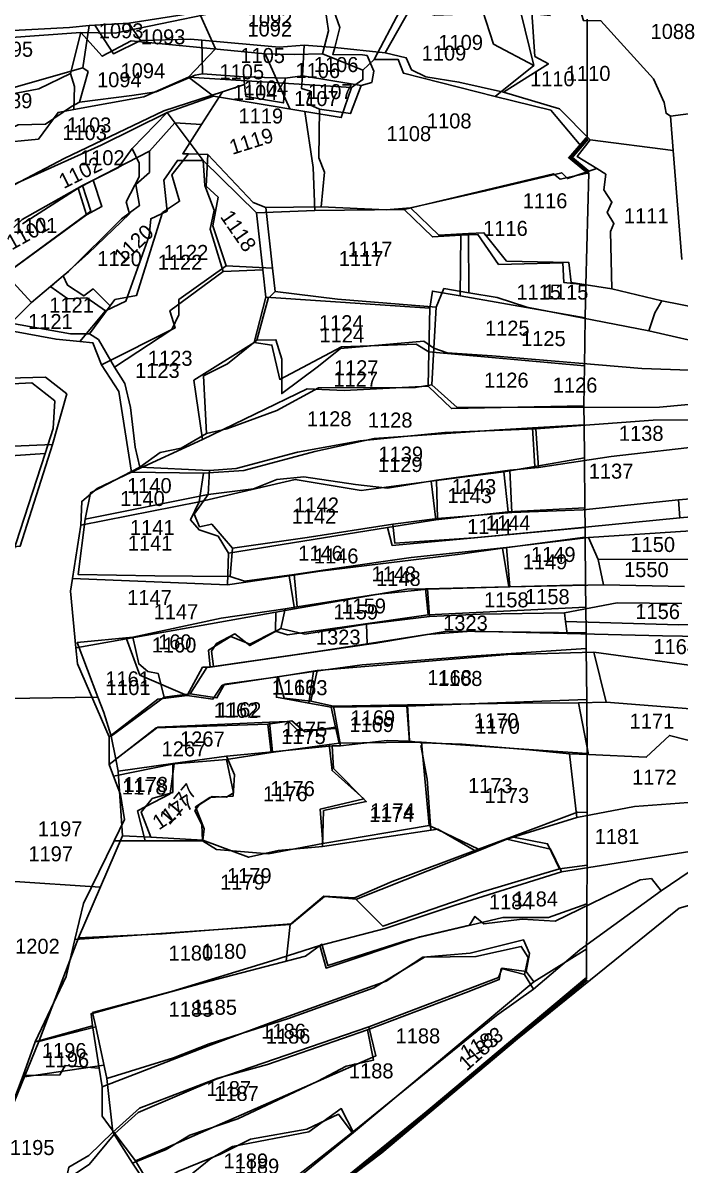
# Model space of a CAD drawing. Header units: metres. Extents: x 291360 to 296971, y 2012509 to 2016468.
# Drawn here: x 294148 to 294551, y 2013829 to 2014529 of the extents above; entities that cross this region are included whole.
import ezdxf
from ezdxf.enums import TextEntityAlignment as Align

# ---------------------------------------------------------------- set-up
doc = ezdxf.new("R2010")
doc.units = ezdxf.units.M
doc.header["$LTSCALE"] = 0.3
doc.header["$MEASUREMENT"] = 0
for name, color, linetype in [('OFF', 1, 'Continuous'), ('POLY_PARCEL', 6, 'Continuous'), ('POLY_WATER', 4, 'Continuous'), ('TEXT_PARCEL', 7, 'Continuous'), ('V_BOUND_LINE', 7, 'Continuous')]:
    doc.layers.add(name, color=color, linetype=linetype)
doc.styles.add('TEXT_MAP', font='KRDEV050.TTF')

# ---------------------------------------------------------------- blocks, each defined once
blk = doc.blocks.new('FGH')
at = {"layer": 'OFF'}
for points in [[(649.61, 386.29), (649.58, 400.59)], [(649.43, 368.71), (649.8, 382.17)], [(649.37, 364.76), (649.43, 368.71)], [(649.27, 358.98), (649.37, 364.76)], [(649.19, 354.18), (649.27, 358.98)], [(649.22, 351.89), (649.19, 354.18)], [(649.26, 347.92), (649.22, 351.89)], [(649.32, 341.93), (649.26, 347.92)], [(649.34, 339.58), (649.32, 341.93)], [(649.35, 338.41), (649.34, 339.58)], [(649.41, 332.68), (649.35, 338.41)], [(649.44, 329.99), (649.41, 332.68)], [(649.47, 326.91), (649.44, 329.99)], [(649.49, 325.05), (649.47, 326.91)], [(649.56, 318.92), (649.49, 325.05)], [(649.58, 312.44), (649.56, 318.92)], [(649.61, 305.35), (649.58, 312.44)], [(649.58, 299.01), (649.61, 305.35)], [(649.56, 294.37), (649.58, 299.01)], [(649.53, 285.36), (649.56, 294.37)]]:
    blk.add_lwpolyline(points, dxfattribs=at)
at = {"layer": 'POLY_PARCEL'}
for points in [[(613.7, 404.6), (610.39, 402.54), (592.87, 398.93), (588.75, 399.02)], [(617.81, 396.44), (618.52, 399.21), (618.13, 401.93)], [(604.93, 397.02), (603.15, 401.05)], [(627.1, 401.62), (624.01, 395.74), (626.9, 395.74), (627.52, 394.1), (638.54, 391.31)], [(637.02, 401.68), (638.34, 397.6), (643.18, 395.02)], [(643.18, 395.02), (641.64, 401.41), (645.19, 401.04)], [(588.75, 399.02), (570.4, 397.69), (570.19, 395.32), (571.22, 393.37), (571.12, 391.71)], [(588.75, 399.02), (587.51, 394.07)], [(610.91, 396.44), (594.83, 397.99), (591.32, 396.14), (588.75, 399.02)], [(601.71, 393.63), (604.93, 397.02)], [(610.91, 396.44), (612.46, 392.95)], [(621.3, 392.39), (622.66, 393.35), (622.66, 394.49), (617.81, 396.44), (614.41, 396.34), (610.91, 396.44)], [(624.01, 395.74), (622.66, 394.49)], [(638.54, 391.31), (643.18, 395.02)], [(587.51, 394.07), (583.7, 392.22), (577.61, 391.09), (571.12, 391.71)], [(587.51, 394.07), (588.02, 392.53), (587.93, 389.75)], [(587.93, 389.75), (596.35, 391.26), (601.71, 393.63), (612.46, 392.95)], [(604.7, 391.36), (601.71, 393.63)], [(612.46, 392.95), (621.3, 392.39)], [(613.88, 389.82), (612.46, 392.95)], [(621.3, 392.39), (620.06, 388.79), (615.68, 389.52)], [(615.68, 389.52), (604.7, 391.36), (599.13, 389.41)], [(648.84, 385.4), (645.24, 389.67), (638.54, 391.31)], [(578.62, 385.7), (583.67, 386.21), (586.04, 389.41), (587.93, 389.75)], [(615.68, 389.52), (616.66, 382.81), (616.89, 377.64)], [(579.55, 380.24), (591.2, 385.49), (599.13, 389.41)], [(599.13, 389.41), (594.93, 385.06)], [(603.46, 383.64), (599.13, 389.41)], [(591.74, 365.59), (589.47, 367.13), (587.2, 367.03), (585.14, 368.47), (589.67, 372.49), (594.62, 377.23), (594.21, 378.67), (595.76, 381.66), (595.76, 383.31), (594.93, 385.06)], [(594.93, 385.06), (593.28, 382.79), (588.95, 380.63)], [(591.74, 365.59), (594.19, 366.74), (596.97, 374.57), (597.17, 376.63), (599.13, 377.56), (598.72, 381.27), (600.37, 383.64), (603.46, 383.64)], [(603.46, 383.64), (603.67, 380.65), (604.8, 377.66), (604.29, 375.39), (605.86, 370.32)], [(603.46, 383.64), (609.88, 377.33)], [(649.8, 382.17), (646.37, 381.4), (645.54, 382.02), (627.61, 377.74)], [(588.95, 380.63), (589.98, 377.54), (578.13, 368.88)], [(580.71, 375.57), (581.71, 376.53), (588.95, 380.63)], [(616.89, 377.64), (609.88, 377.33)], [(609.88, 377.33), (610.64, 370.51)], [(627.61, 377.74), (616.89, 377.64)], [(634.41, 374.65), (631.01, 374.45), (627.61, 377.74)], [(634.32, 367.38), (634.41, 374.65)], [(634.41, 374.65), (636.47, 374.75), (638.95, 371.15), (646.68, 371.36), (646.78, 368.99), (649.43, 368.71)], [(605.86, 370.32), (599.47, 365.59), (600.09, 363.53), (591.25, 359.08)], [(610.64, 370.51), (605.86, 370.32)], [(610.64, 370.51), (611.01, 367.23)], [(630.7, 365.9), (631.01, 367.96), (634.32, 367.38)], [(609.57, 361.77), (611.01, 367.23)], [(611.01, 367.23), (630.7, 365.9)], [(634.32, 367.38), (649.37, 364.76)], [(588.63, 361.9), (591.74, 365.59)], [(630.7, 365.9), (630.59, 360.64)], [(603.38, 350.13), (602.35, 357.24), (609.57, 361.77)], [(609.57, 361.77), (611.73, 361.47), (612.66, 357.34), (620.08, 361.26), (629.05, 361.57), (630.59, 360.64)], [(630.59, 360.64), (630.5, 356.52)], [(630.59, 360.64), (649.27, 358.98)], [(603.38, 350.13), (615.96, 356.21), (620.39, 356.01), (630.5, 356.52)], [(630.5, 356.52), (633.28, 353.84), (649.19, 354.18)], [(603.49, 346.11), (608.33, 346.42), (616.89, 348.69), (624, 350.24), (638.43, 351.27), (643.04, 351.53)], [(643.04, 351.53), (649.22, 351.89)], [(643.04, 351.53), (643.3, 346.91)], [(594.85, 346.2), (603.38, 350.13)], [(554.73, 343.87), (569.65, 346.09), (575.52, 347.84), (584.47, 348.45)], [(643.3, 346.91), (649.26, 347.92)], [(594.85, 346.2), (603.49, 346.11)], [(603.49, 346.11), (602.98, 342.66)], [(630.86, 345.12), (639.57, 346.27)], [(639.57, 346.27), (643.3, 346.91)], [(639.57, 346.27), (640.09, 341.43)], [(602.98, 342.66), (614.53, 345.34), (622.46, 344), (630.86, 345.12)], [(631.43, 340.5), (630.86, 345.12)], [(588.77, 339.86), (602.98, 342.66)], [(606.49, 336.48), (605.25, 338.54), (602.98, 339.27), (601.95, 340.5), (602.98, 342.66)], [(640.09, 341.43), (649.32, 341.93)], [(631.43, 340.5), (625.59, 339.56)], [(640.09, 341.43), (631.43, 340.5)], [(625.59, 339.56), (606.49, 336.48)], [(625.59, 339.56), (626.17, 337.41), (649.34, 339.58)], [(639.41, 337.07), (649.35, 338.41)], [(606.38, 332.67), (606.49, 336.48)], [(613.78, 333.77), (617.52, 334.32), (634.32, 336.38), (639.41, 337.07)], [(639.41, 337.07), (640.18, 332.45)], [(587.77, 333.44), (606.38, 332.67)], [(606.38, 332.67), (613.78, 333.77)], [(613.78, 333.77), (614.42, 329.79)], [(614.42, 329.79), (627.93, 332.16), (630.19, 332.21)], [(630.19, 332.21), (640.18, 332.45)], [(630.19, 332.21), (630.5, 329.07)], [(640.18, 332.45), (649.41, 332.68)], [(614.42, 329.79), (594.27, 326.19)], [(612.16, 327.11), (612.18, 329.39)], [(630.5, 329.07), (649.44, 329.99)], [(604.32, 322.78), (604.12, 324.84), (606.8, 326.49), (609.06, 325.56), (612.16, 327.11), (613.6, 326.7), (621.02, 327.73), (630.5, 329.07)], [(604.32, 322.78), (624.22, 325.67), (632.77, 327.11), (649.47, 326.91)], [(594.27, 326.19), (588.18, 325.11)], [(594.27, 326.19), (595.87, 321.85), (601.54, 319.38)], [(616.72, 322.26), (622.57, 323.09), (635.66, 324.12), (649.49, 325.05)], [(601.54, 319.38), (603.39, 322.78), (604.32, 322.78)], [(601.54, 319.38), (604.63, 318.97), (605.76, 320.62), (612.36, 321.65)], [(612.36, 321.65), (612.26, 319.18), (616.14, 318.49)], [(612.36, 321.65), (616.72, 322.26)], [(616.72, 322.26), (616.14, 318.49)], [(592.17, 314.43), (598.03, 318.97), (601.54, 319.38)], [(616.14, 318.49), (618.86, 318.01)], [(649.56, 318.92), (627.93, 318.11)], [(627.93, 318.11), (618.86, 318.01)], [(618.86, 318.01), (619.37, 315.6)], [(627.93, 318.11), (628.24, 313.78)], [(611.23, 315.94), (597.83, 315.53), (592.17, 311.13)], [(611.23, 315.94), (614.12, 316.36), (615.66, 315.02), (619.37, 315.6)], [(618.61, 313.51), (611.64, 312.54), (611.23, 315.94)], [(619.37, 315.6), (619.79, 313.68)], [(618.61, 313.51), (618.96, 310.38), (622.77, 306.98), (617.52, 305.75), (617.83, 301.62)], [(619.79, 313.68), (618.61, 313.51)], [(619.79, 313.68), (628.24, 313.78)], [(628.24, 313.78), (629.68, 313.78)], [(629.68, 313.78), (649.58, 312.44)], [(630.61, 303.79), (629.68, 313.78)], [(599.99, 311.21), (606.28, 311.72), (607.11, 307.7), (606.28, 307.19), (604.53, 307.29), (602.98, 306.26), (602.47, 305.54), (603.29, 303.89), (603.4, 301.93)], [(606.28, 311.72), (611.64, 312.54)], [(592.69, 309.73), (599.99, 311.21)], [(599.99, 311.21), (599.48, 307.6), (595.56, 305.54), (596.49, 301.94)], [(640.54, 302.44), (648.45, 305.4), (649.61, 305.35)], [(617.83, 301.62), (630.61, 303.79)], [(630.61, 303.79), (636.53, 300.93)], [(592.77, 301.94), (596.49, 301.94)], [(596.49, 301.94), (603.4, 301.93)], [(603.4, 301.93), (605.05, 300.9), (611.33, 300.39), (617.83, 301.62)], [(636.53, 300.93), (640.54, 302.44)], [(640.54, 302.44), (644.84, 301.59), (646.28, 298.6)], [(621.65, 295.1), (626.18, 297.05), (636.53, 300.93)], [(646.28, 298.6), (649.58, 299.01)], [(621.65, 295.1), (625.05, 291.7), (637.01, 295.82), (646.28, 298.6)], [(588.05, 290.1), (613.92, 291.9), (617.94, 295.3), (621.65, 295.1)], [(590.18, 279.72), (590, 281.19), (604.23, 285.1), (615.77, 288.09), (617.73, 289.53), (618.45, 286.96), (628.14, 290.05), (639.48, 292.73), (644.94, 292.73), (649.56, 294.37)], [(613.45, 287.49), (613.92, 291.9)], [(591.31, 272.41), (604.09, 277.35), (611.62, 280.13), (625.43, 285.08), (629.86, 287.96), (635.53, 288.48), (641.95, 290.05), (642.68, 288.4), (642.26, 286.24)], [(643.19, 285), (649.54, 288.99)], [(623.37, 279.62), (638.96, 285.52), (639.38, 286.65), (642.26, 286.24)], [(642.26, 286.24), (643.19, 285), (621.51, 266.91)], [(590.18, 279.72), (583.29, 277.81)], [(590.96, 274.65), (590.18, 279.72)], [(592.85, 266.81), (595.64, 269.32), (605.02, 273.33), (623.37, 279.62)], [(623.37, 279.62), (624.19, 276.12), (598.84, 264.99), (595.32, 263.51)], [(581.82, 273.78), (586.26, 273.85), (586.88, 274.98), (590.96, 274.65)], [(591.31, 272.41), (590.96, 274.65)], [(592.85, 266.81), (591.31, 268.9), (591.31, 272.41)], [(621.51, 266.91), (620.06, 269.8), (616.15, 267.02), (606.97, 265.26), (604.4, 263.82), (601.61, 261.56), (597.8, 259.39)], [(582.13, 248.57), (584.81, 251.77), (587.28, 261.45), (589.76, 263.1), (592.85, 266.81)], [(592.85, 266.81), (595.32, 263.51)], [(599.14, 255.89), (605.74, 258.98), (612.33, 260.42), (614.7, 261.35), (621.51, 266.91)], [(595.32, 263.51), (597.8, 259.39)]]:
    blk.add_lwpolyline(points, dxfattribs=at)
at = {"layer": 'POLY_WATER'}
for points in [[(588.63, 361.9), (585.79, 362.17), (580.36, 363.18)], [(591.25, 359.08), (590.22, 361.75), (588.63, 361.9)], [(594.85, 346.2), (593.31, 355.88), (591.25, 359.08)], [(563.49, 357.76), (578.95, 356.73), (582.86, 356.93), (585.65, 354.77), (585.44, 351.47), (584.47, 348.45)], [(584.47, 348.45), (580.49, 336.13), (575.96, 336.23), (575.34, 334.69)], [(588.77, 339.86), (588.88, 342.7), (590.73, 344.25), (594.85, 346.2)], [(587.77, 333.44), (588.77, 339.86)], [(588.18, 325.11), (587.54, 331.93), (587.77, 333.44)], [(592.17, 314.43), (588.36, 323.18), (588.18, 325.11)], [(592.17, 311.13), (592.17, 314.43)], [(592.69, 309.73), (592.17, 311.13)], [(592.77, 301.94), (594.03, 304.51), (593.51, 307.53), (592.69, 309.73)], [(588.05, 290.1), (589.08, 294.42), (592.77, 301.94)], [(583.29, 277.81), (587.02, 285.67), (588.05, 290.1)], [(581.82, 273.78), (583.29, 277.81)], [(572.68, 254.33), (577.11, 267.1), (580.61, 270.5), (581.82, 273.78)]]:
    blk.add_lwpolyline(points, dxfattribs=at)
at = {"layer": 'V_BOUND_LINE', "const_width": 0.5}
for points in [[(649.8, 382.17), (647.61, 383.98), (648.84, 385.4)], [(648.84, 385.4), (649.61, 386.29)], [(604.32, 248.93), (616.16, 257.74), (630.42, 269.35), (649.53, 285.36)]]:
    blk.add_lwpolyline(points, dxfattribs=at)
at = {"layer": 'TEXT_PARCEL', "style": 'TEXT_MAP'}
for s, p in [('1093', (598.64, 398.48)), ('1092', (611.46, 399.42)), ('1109', (632.39, 396.53)), ('1105', (608.1, 394.28)), ('1106', (617.23, 394.43)), ('1094', (593.39, 393.33)), ('1110', (645.41, 393.45)), ('1104', (609.7, 391.8)), ('1107', (617.06, 391.07)), ('1103', (589.22, 386.98)), ('1108', (628.17, 386.86)), ('1116', (639.78, 375.48)), ('1120', (593.42, 371.86)), ('1122', (600.68, 371.43)), ('1117', (622.43, 371.86)), ('1115', (643.78, 367.83)), ('1121', (585.11, 364.31)), ('1124', (620.05, 364.17)), ('1125', (640, 363.5)), ('1123', (597.96, 358.43)), ('1127', (621.85, 358.76)), ('1126', (639.88, 357.26)), ('1128', (618.61, 352.62)), ('1129', (627.14, 347.13)), ('1143', (635.48, 343.4)), ('1140', (596.17, 343.05)), ('1142', (616.77, 340.94)), ('1144', (637.85, 339.68)), ('1141', (597.09, 337.7)), ('1146', (619.44, 336.15)), ('1149', (644.53, 335.45)), ('1148', (626.92, 333.45)), ('1159', (622.75, 330.14)), ('1158', (639.88, 330.88)), ('1147', (600.19, 329.46)), ('160', (600.06, 325.84)), ('1323', (619.69, 326.41)), ('1168', (633.07, 321.55)), ('1101', (594.46, 320.35)), ('1163', (614.37, 320.39)), ('1162', (607.78, 317.69)), ('1169', (623.7, 315.91)), ('1170', (638.83, 315.7)), ('1175', (615.51, 314.46)), ('1267', (601.15, 312.99)), ('1178', (596.56, 308.72)), ('1176', (614.2, 308.22)), ('1173', (639.94, 307.4)), ('1174', (626.2, 305.55)), ('1197', (586.27, 303.39)), ('1179', (608.18, 296.99)), ('1184', (643.41, 294.97)), ('1180', (601.98, 288.47)), ('1185', (601.99, 281.73)), ('1186', (613.66, 278.5)), ('1188', (629.26, 278.53)), ('1196', (586.77, 276.77)), ('1187', (607.47, 271.62)), ('1189', (609.92, 262.89))]:
    blk.add_text(s, height=1.8, dxfattribs=at).set_placement(p, align=Align.MIDDLE)
for s, rotation, p in [('1119', 17.516, (609.24, 385.96)), ('1102', 26.5518, (588.69, 382.2)), ('1118', 304.6079, (607.7, 375.19)), ('1101', 29.0405, (582.37, 374.91)), ('1177', 33.6747, (599.86, 305.41)), ('1183', 41.6169, (636.53, 276.69))]:
    blk.add_text(s, height=1.8, rotation=rotation, dxfattribs=at).set_placement(p, align=Align.MIDDLE)
blk = doc.blocks.new('G')
at = {"layer": 'OFF'}
blk.add_lwpolyline([(75.43, 311.95), (86.28, 311.24)], dxfattribs=at)
at = {"layer": 'POLY_PARCEL'}
for points in [[(89.43, 414.89), (97.1, 416.09), (107.36, 418.5), (109.79, 420.17)], [(120.2, 411.39), (123.24, 416.78), (126.15, 415.95), (129.32, 416.08), (130.78, 416.59), (133.37, 416.63)], [(114.05, 416.45), (114.75, 414.43), (114.18, 412.03)], [(134.42, 406.71), (139.81, 410.13), (138.16, 411.02), (137.8, 416.32)], [(143.76, 416.09), (143.99, 415.32), (146.08, 415.32), (152.42, 408.36), (153.69, 405.51), (153.94, 404.24), (154.46, 403.9)], [(67.37, 407.29), (67.37, 408.81), (66.42, 410.83), (66.55, 413.62), (74.03, 413.87), (82.33, 414.32), (84.67, 414.57)], [(84.67, 414.57), (83.91, 409.5)], [(85.34, 414.61), (84.67, 414.57)], [(89.43, 414.89), (85.34, 414.61)], [(85.34, 414.61), (87.59, 411.21), (90.82, 412.8)], [(90.82, 412.8), (89.43, 414.89)], [(98.2, 412.87), (96.84, 412.99), (90.82, 412.8)], [(98.3, 408.81), (98.2, 412.87)], [(110.5, 412.28), (107.49, 412.04), (98.2, 412.87)], [(110.5, 412.28), (110.28, 408.6)], [(114.18, 412.03), (110.5, 412.28)], [(117.35, 407.47), (118.61, 407.85), (118.87, 409.18), (118.04, 411.08), (117.47, 411.14), (113.92, 411.2), (114.18, 412.03)], [(114.18, 412.03), (120.2, 411.39)], [(120.2, 411.39), (122.73, 410.82), (123.37, 409.37), (125.08, 408.54), (129.07, 407.91), (134.42, 406.71)], [(83.91, 409.5), (75.36, 407.03), (67.37, 407.29)], [(83.91, 409.5), (84.55, 409.06), (83.53, 405.39)], [(83.53, 405.39), (89.81, 406.21), (92.72, 406.65), (97.41, 408.68), (98.3, 408.81)], [(98.3, 408.81), (103.25, 408.46)], [(103.35, 407.55), (103.51, 406.12), (108.01, 405.36), (108.2, 408.34), (103.25, 408.46)], [(103.25, 408.46), (103.35, 407.55)], [(108.2, 408.34), (110.28, 408.6)], [(110.28, 408.6), (110.18, 407.08), (111.26, 406.77), (110.82, 405.31), (112.34, 404.61)], [(110.28, 408.6), (117.35, 407.47)], [(100.68, 406.67), (103.35, 407.55)], [(112.34, 404.61), (116.08, 404.11), (117.35, 407.47)], [(75.74, 395.44), (81.7, 398.61), (93.67, 404.37), (100.68, 406.67)], [(100.68, 406.67), (98.18, 402.74)], [(144.83, 401.02), (141.14, 404.75), (134.42, 406.71)], [(83.53, 405.39), (82.58, 404.88), (79.48, 402.73), (76.18, 402.66), (74.6, 401.9)], [(112.34, 404.61), (112.28, 398.79), (112.97, 397.08), (112.59, 392.9)], [(154.46, 403.9), (157.5, 404.31), (157.56, 404.45)], [(91.96, 399.52), (95, 402.94), (98.18, 402.74)], [(154.79, 399.78), (154.46, 403.9)], [(98.18, 402.74), (95.95, 399.24), (96.65, 399.22)], [(145.64, 397.58), (143.27, 399.04), (144.83, 401.02)], [(144.83, 401.02), (154.79, 399.78)], [(81.64, 384.55), (82.27, 385.08), (88.6, 391.41), (90.76, 393), (90.31, 395.53), (91.96, 396.99), (91.96, 399.52)], [(91.96, 399.52), (85.22, 396.02)], [(96.65, 399.22), (94.62, 396.71), (95.57, 393.54), (93.55, 392.17), (90.44, 382.23), (87.84, 381.72), (87.29, 380.98)], [(96.65, 399.22), (98.94, 399.15)], [(98.94, 399.15), (98.75, 395.35), (100.21, 394.02), (99.58, 390.6), (101.17, 385.82)], [(105.95, 392.8), (104.39, 393.39), (98.94, 399.15)], [(154.79, 399.78), (155.87, 386.69)], [(123.3, 392.83), (132.3, 394.86), (141.43, 397.08), (142.12, 396.38), (145.64, 397.58)], [(147.48, 383.15), (147.31, 390.06), (147.71, 390.99), (146.89, 392.3), (147.46, 393.54), (146.48, 395.02), (146.72, 396.91), (145.64, 397.58)], [(85.22, 396.02), (83.41, 395.09)], [(84.42, 391.86), (86.26, 392.87), (85.22, 396.02)], [(83.41, 395.09), (76.75, 390.78)], [(83.41, 395.09), (84.42, 391.86)], [(73.86, 384.23), (74.91, 384.89), (84.42, 391.86)], [(105.95, 392.8), (112.59, 392.9)], [(106.77, 385.54), (105.95, 392.8)], [(112.59, 392.9), (120.39, 392.58), (123.3, 392.83)], [(123.3, 392.83), (126.72, 389.54), (130.27, 389.75)], [(130.27, 389.75), (132.11, 389.86), (134.84, 386.44), (142.31, 386.31), (142.58, 383.93), (147.48, 383.15)], [(130.27, 389.75), (130.31, 382.66)], [(87.83, 373.62), (94.7, 378.16), (95.53, 379.93), (95.53, 381.77), (101.17, 385.82)], [(101.17, 385.82), (106.77, 385.54)], [(107.09, 382.73), (106.77, 385.54)], [(73.86, 384.23), (75.67, 383.69), (77.83, 381.34)], [(77.83, 381.34), (81.64, 384.55)], [(81.64, 384.55), (82.14, 383.43), (84.1, 382.16), (85.24, 382.99), (87.29, 380.98)], [(107.09, 382.73), (106.24, 381.9), (104.91, 376.89)], [(126.42, 380.93), (114.57, 381.84), (107.09, 382.73)], [(126.42, 380.93), (127.32, 383.15), (130.31, 382.66)], [(130.31, 382.66), (133.74, 382.08), (137.27, 380.93), (151.92, 378.14)], [(153.48, 381.76), (147.48, 383.15)], [(75.36, 378.87), (77.83, 381.34)], [(87.29, 380.98), (84.8, 377.6)], [(126.15, 376.01), (126.42, 380.93)], [(153.48, 381.76), (152.66, 380.28), (151.92, 378.14)], [(157.76, 380.93), (153.48, 381.76)], [(84.8, 377.6), (82.52, 377.6), (75.36, 378.87)], [(151.92, 378.14), (159.98, 376.33), (163.11, 375.51), (172.9, 375.67), (182.69, 376.9)], [(84.8, 377.6), (85.88, 376.91), (87.83, 373.62)], [(98.89, 365.68), (98.51, 372.59), (101.36, 374.04), (104.91, 376.89)], [(104.91, 376.89), (107.19, 376.96), (107.89, 374.61), (107.89, 370.5), (112.32, 373.79), (114.92, 375.94), (124.93, 376.83), (126.15, 376.01)], [(125.91, 371.6), (126.15, 376.01)], [(184.37, 375.83), (182.44, 374.85), (175.78, 373.12), (163.68, 373.2), (151.1, 373.62), (133.16, 375.1), (127.73, 375.42), (126.15, 376.01)], [(59.27, 373.72), (59.55, 373.25), (75.01, 372.26), (79.55, 372.4), (82.1, 370.42), (80.4, 364.32)], [(90.9, 361.63), (90.33, 364.04), (89.76, 368.79), (89.06, 371.64), (87.8, 373.6), (87.83, 373.62)], [(125.91, 371.6), (123.92, 371.26), (112.32, 371.19), (107.32, 368.47), (101.3, 366.25), (98.89, 365.68)], [(176.73, 371.48), (173.22, 370.86), (153.23, 368.97), (128.96, 368.89), (125.91, 371.6)], [(138.42, 366.34), (152.49, 367.41), (164.33, 367.49), (174.59, 368.11)], [(99.27, 361.25), (102.44, 361.5), (109.79, 363.47), (117.33, 364.86), (127.47, 365.87), (138.42, 366.34)], [(138.75, 361.73), (138.42, 366.34)], [(98.89, 365.68), (95.84, 363.91), (93.31, 363.4), (90.9, 361.63)], [(138.75, 361.73), (147.47, 363.05), (159.35, 364.44)], [(50.94, 359.96), (61.04, 361.03), (75.73, 364.09), (80.4, 364.32)], [(80.4, 364.32), (76.57, 352.13), (72.45, 351.7), (68.64, 350.55)], [(135.29, 361.4), (138.75, 361.73)], [(90.9, 361.63), (84.99, 358.55), (84.36, 355.38)], [(90.9, 361.63), (99.27, 361.25)], [(99.09, 358.36), (99.27, 361.25)], [(99.09, 358.36), (104.54, 359.06), (107.33, 360.2), (110.56, 360.52), (116.77, 359.63), (120.64, 359.19), (126.49, 360.17)], [(126.49, 360.17), (135.29, 361.4)], [(135.29, 361.4), (135.54, 356.31)], [(126.65, 355.57), (126.49, 360.17)], [(84.36, 355.38), (99.09, 358.36)], [(102.02, 351.93), (99.53, 354.82), (98.08, 354.5), (97.44, 356.02), (99.09, 358.36)], [(135.54, 356.31), (144.09, 356.64), (155.56, 357.86)], [(159.43, 358.19), (155.56, 357.86)], [(155.56, 357.86), (155.73, 355.73)], [(155.73, 355.73), (160.25, 356.14), (172.67, 357.12), (190.03, 358.03)], [(126.65, 355.57), (135.54, 356.31)], [(84.36, 355.38), (83.53, 348.73), (92.72, 348.61), (101.77, 348.56)], [(102.02, 351.93), (110.99, 353.25), (121.27, 354.89)], [(121.27, 354.89), (121.52, 352.59), (130.98, 353.25), (141.92, 354.32), (155.73, 355.73)], [(121.27, 354.89), (126.65, 355.57)], [(157.03, 354.15), (144.77, 353.33)], [(134.93, 352.1), (123.49, 350.87), (114.28, 349.55), (109.43, 348.81)], [(134.93, 352.1), (144.77, 353.33)], [(135.34, 347.41), (134.93, 352.1)], [(144.77, 353.33), (145.92, 350.7)], [(101.77, 348.56), (102.02, 351.93)], [(145.92, 350.7), (157.12, 350.77)], [(145.92, 350.7), (146.58, 347.65)], [(109.43, 348.81), (103.5, 347.99), (101.77, 348.56)], [(109.43, 348.81), (109.83, 344.93)], [(109.83, 344.93), (119.22, 346.43), (125.47, 347.08)], [(125.47, 347.08), (135.34, 347.41)], [(125.47, 347.08), (125.71, 343.79)], [(135.34, 347.41), (146.58, 347.65)], [(146.58, 347.65), (156.29, 347.49)], [(155.96, 345.43), (148.23, 345.52), (141.89, 344.28)], [(90.09, 341.25), (100.7, 343.55), (108.36, 344.7)], [(108.36, 344.7), (107.86, 342.31)], [(108.36, 344.7), (109.83, 344.93)], [(125.71, 343.79), (131.8, 344.12), (141.89, 344.28)], [(141.89, 344.28), (142.03, 343.27)], [(118.15, 342.89), (110.74, 341.66), (107.86, 342.31)], [(125.71, 343.79), (118.15, 342.89)], [(118.23, 340.51), (118.15, 342.89)], [(142.03, 343.27), (155.63, 342.89), (169.54, 342.97), (180.97, 341.82), (195.49, 340.28)], [(142.03, 343.27), (142.22, 341.82)], [(85.94, 334.03), (83.43, 340.59), (90.09, 341.25)], [(90.09, 341.25), (90.83, 338.04), (91.9, 337.13), (93.14, 336.89), (93.88, 334.05)], [(107.86, 342.31), (104.16, 340.26), (102.35, 341.66), (100.13, 340.51), (99.55, 339.6), (99.78, 337.75)], [(118.23, 340.51), (125.39, 341.66), (130.73, 342.07), (142.22, 341.82)], [(142.22, 341.82), (153.66, 341.57), (165.75, 341.41)], [(99.78, 337.75), (111.98, 339.52), (118.23, 340.51)], [(145.43, 339.6), (138.49, 339.36), (135.11, 339.28), (112.24, 337.3), (111.5, 333.6)], [(165.75, 337.46), (162.71, 337.46), (157.77, 337.95), (145.43, 339.6)], [(145.43, 339.6), (146.91, 333.59)], [(97.01, 334.47), (98.98, 337.63), (99.78, 337.75)], [(112.24, 337.3), (107.54, 336.52)], [(97.01, 334.47), (100.22, 333.97), (101.12, 335.62), (107.54, 336.52), (108.28, 333.97), (111.5, 333.6)], [(93.88, 334.05), (97.01, 334.47)], [(42.5, 329.39), (46.75, 329.95), (57.53, 332.5), (72.29, 333.78), (85.94, 334.03)], [(87.55, 329.37), (86.64, 332.2), (85.94, 334.03)], [(87.55, 329.37), (93.88, 334.05)], [(111.5, 333.6), (114.22, 333.03)], [(114.22, 333.03), (123.1, 333.19)], [(114.68, 330.35), (114.22, 333.03)], [(123.1, 333.19), (136.59, 333.44), (143.59, 333.52)], [(123.35, 328.84), (123.1, 333.19)], [(143.59, 333.52), (146.91, 333.59)], [(143.59, 333.52), (144.82, 327.3)], [(146.91, 333.59), (159.58, 332.61), (161.8, 332.2), (166.82, 331.79), (173.65, 328.83), (181.14, 330.88), (182.23, 330.08)], [(88.09, 326.62), (93.14, 330.44), (106.55, 331.09)], [(106.55, 331.09), (108.86, 331.18), (109.93, 330.11), (114.68, 330.35)], [(106.55, 331.09), (106.91, 327.54)], [(115.04, 328.26), (114.68, 330.35)], [(88.09, 326.62), (87.55, 329.37)], [(123.35, 328.84), (120.64, 328.92), (115.04, 328.26)], [(142.55, 327.4), (137.75, 327.85), (129.68, 328.51), (124.91, 328.67), (123.35, 328.84)], [(173.44, 325.3), (162.37, 327.65), (154.56, 329.62), (151.76, 326.99), (144.82, 327.3)], [(101.37, 326.98), (106.91, 327.54)], [(106.91, 327.54), (114.05, 328.26)], [(114.05, 328.26), (114.22, 325.55), (118.17, 321.6), (113.05, 320.49), (112.95, 316.18)], [(115.04, 328.26), (114.05, 328.26)], [(124.72, 328.32), (125.47, 324.29), (125.94, 318.19)], [(94.95, 326.09), (88.37, 325.17), (88.09, 326.62)], [(94.95, 326.09), (94.95, 322.63), (92.48, 321.89), (91.17, 320.24), (92.31, 317.24)], [(101.37, 326.98), (94.95, 326.09)], [(98.56, 316.92), (98.74, 318.27), (97.67, 320.9), (99.4, 322.05), (102.19, 322.21), (102.36, 324.76), (101.37, 326.98)], [(144.82, 327.3), (142.55, 327.4)], [(142.55, 327.4), (143.45, 319.75)], [(88.37, 325.17), (88.93, 317.42)], [(143.45, 319.75), (150.36, 321.07), (159, 321.73), (166.07, 321.89), (173.44, 325.3)], [(135.05, 317.11), (143.45, 319.75)], [(112.95, 316.18), (126.77, 318.32), (131.41, 315.65)], [(83.67, 305.17), (88.93, 317.42), (92.31, 317.24)], [(92.31, 317.24), (98.56, 316.92)], [(98.56, 316.92), (104.07, 314.87), (107.61, 315.69), (112.95, 316.18)], [(135.05, 317.11), (131.41, 315.65)], [(141.61, 313.21), (140.31, 315.96), (135.05, 317.11)], [(131.41, 315.65), (117.03, 309.87), (113.2, 310.18), (109.25, 306.89), (93.7, 305.66), (83.67, 305.17)], [(141.61, 313.21), (157.01, 315.71), (160.4, 315.64)], [(160.4, 315.64), (153.57, 310.96)], [(112.65, 304.33), (120.47, 306.38), (128.86, 309.18), (141.61, 313.21)], [(153.57, 310.96), (152.42, 312.44), (151.07, 312.3), (140.87, 307.29), (136.92, 307.53), (132.31, 306.96), (131.25, 307.86), (130.59, 306.79), (124.66, 305.4), (113.39, 301.61), (112.65, 304.33)], [(100.84, 264.08), (104.91, 267.86), (120.13, 279.46), (136.41, 293.17), (155.77, 308.92), (157.88, 309.52), (162.29, 312.35)], [(138.29, 299.16), (143.85, 303.86), (153.57, 310.96)], [(83.67, 305.17), (78.95, 292.72)], [(112.65, 304.33), (106.87, 302.45), (94.85, 298.75), (85.39, 296.2), (85.77, 294.49)], [(87.12, 288.31), (95.1, 290.78), (99.38, 292.5), (108.92, 295.55), (119.12, 299.25), (125.21, 302.95), (131.38, 303.03), (136.81, 304.26), (137.63, 302.95), (137.22, 300.89)], [(118.39, 294.2), (130.23, 298.73), (134.18, 300.29), (134.43, 301.6), (137.22, 300.89)], [(137.22, 300.89), (138.29, 299.16)], [(138.29, 299.16), (133.85, 295.96), (116.57, 281.9)], [(78.95, 292.72), (85.77, 294.49)], [(85.77, 294.49), (87.12, 288.31)], [(87.85, 281.85), (91.07, 284.75), (100.45, 288.37), (106.38, 290.01), (118.39, 294.2)], [(118.39, 294.2), (119.13, 290.59), (115.84, 289.85), (112.46, 288.04), (102.84, 283.52), (97.08, 281.54), (94.28, 279.82), (90.24, 278.15)], [(78.95, 292.72), (75.97, 285.37), (72.42, 282.18), (67.73, 268.81)], [(77.23, 288.49), (86.77, 289.91)], [(87.85, 281.85), (87.12, 288.31)], [(92.3, 275.03), (95.68, 277.18), (100.78, 279.24), (104.4, 281.05), (111.15, 282.28), (114.93, 284.09), (116.57, 281.9)], [(77.41, 263.52), (80.53, 267.71), (82.59, 277.66), (84.97, 279.06), (87.85, 281.85)], [(90.24, 278.15), (87.85, 281.85)], [(116.57, 281.9), (108.42, 275.44)], [(92.3, 275.03), (90.24, 278.15)]]:
    blk.add_lwpolyline(points, dxfattribs=at)
at = {"layer": 'TEXT_PARCEL', "style": 'TEXT_MAP'}
for s, p in [('1092', (106.38, 414.5)), ('1093', (88.51, 413.06)), ('1088', (154.73, 413.15)), ('1095', (75.27, 410.82)), ('1109', (129.26, 411.77)), ('1105', (105.5, 410.14)), ('1094', (91.13, 408.27)), ('1106', (114.32, 409.08)), ('1110', (144.57, 408.1)), ('1104', (105.9, 406.25)), ('1107', (113.63, 405.83)), ('1489', (75.2, 404.64)), ('1119', (105.3, 402.89)), ('1108', (127.91, 402.36)), ('1103', (84.69, 401.76)), ('1102', (86.29, 397.83)), ('1116', (139.44, 392.81)), ('1111', (151.59, 391.04)), ('1101', (78.24, 389.69)), ('1122', (96.36, 386.5)), ('1117', (118.45, 386.95)), ('1115', (141.99, 381.87)), ('1121', (82.65, 380.15)), ('1124', (115.09, 376.65)), ('1125', (139.28, 376.28)), ('1123', (94.5, 373.8)), ('1127', (116.77, 371.36)), ('1126', (143.1, 370.71)), ('1128', (120.92, 366.46)), ('1138', (151.05, 364.94)), ('1139', (122.2, 362.38)), ('1137', (147.44, 360.4)), ('1140', (92.04, 358.53)), ('1143', (130.99, 358.5)), ('1142', (112.12, 356.25)), ('1141', (92.4, 353.49)), ('1144', (135.1, 354.16)), ('1146', (112.6, 350.47)), ('1149', (140.53, 350.39)), ('1150', (152.47, 351.62)), ('1148', (121.4, 348)), ('1550', (151.71, 348.6)), ('1147', (92.09, 345.09)), ('1158', (139.84, 345.33)), ('1159', (116.85, 343.44)), ('1156', (153.08, 343.58)), ('1323', (130.02, 342.14)), ('1160', (95.05, 339.41)), ('1164', (155.26, 339.37)), ('1161', (89.49, 335.34)), ('1168', (129.39, 335.49)), ('1163', (110.8, 334.34)), ('1162', (102.51, 331.6)), ('1169', (118.93, 330.74)), ('1170', (133.73, 330.43)), ('1171', (152.43, 330.43)), ('1175', (110.79, 329.37)), ('1267', (98.48, 328.15)), ('1172', (152.74, 323.71)), ('1178', (91.52, 322.37)), ('1176', (108.45, 321.61)), ('1173', (133.06, 322.66)), ('1174', (121.21, 319.15)), ('1181', (148.27, 316.58)), ('1197', (80.31, 314.33)), ('1179', (104.15, 311.78)), ('1184', (135.6, 308.71)), ('1202', (78.75, 303.24)), ('1180', (101.15, 302.69)), ('1185', (100.04, 295.98)), ('1186', (108.32, 293.13)), ('1196', (82.31, 289.63)), ('1188', (118.85, 288.4)), ('1187', (101.76, 286.23)), ('1195', (78.18, 279.1)), ('1189', (103.83, 277.55))]:
    blk.add_text(s, height=1.8, dxfattribs=at).set_placement(p, align=Align.CENTER)
for s, rotation, p in [('1120', 43.4352, (90.7, 387.75)), ('1177', 49.9967, (96.27, 320.67)), ('1183', 29.4132, (132.52, 291.84))]:
    blk.add_text(s, height=1.8, rotation=rotation, dxfattribs=at).set_placement(p, align=Align.CENTER)

msp = doc.modelspace()

# ---------------------------------------------------------------- block references
at = {"xscale": 5.105537398015979, "yscale": 5.105537398015979, "zscale": 5.105537398015979}
msp.add_blockref('FGH', (291177.75, 2012485.92), dxfattribs=at)
at = {"xscale": 5.111073220906839, "yscale": 5.111073220906839, "zscale": 5.111073220906839, "rotation": 359.8511335864272}
msp.add_blockref('G', (293750.55, 2012409.48), dxfattribs=at)

doc.saveas('drawing.dxf')
